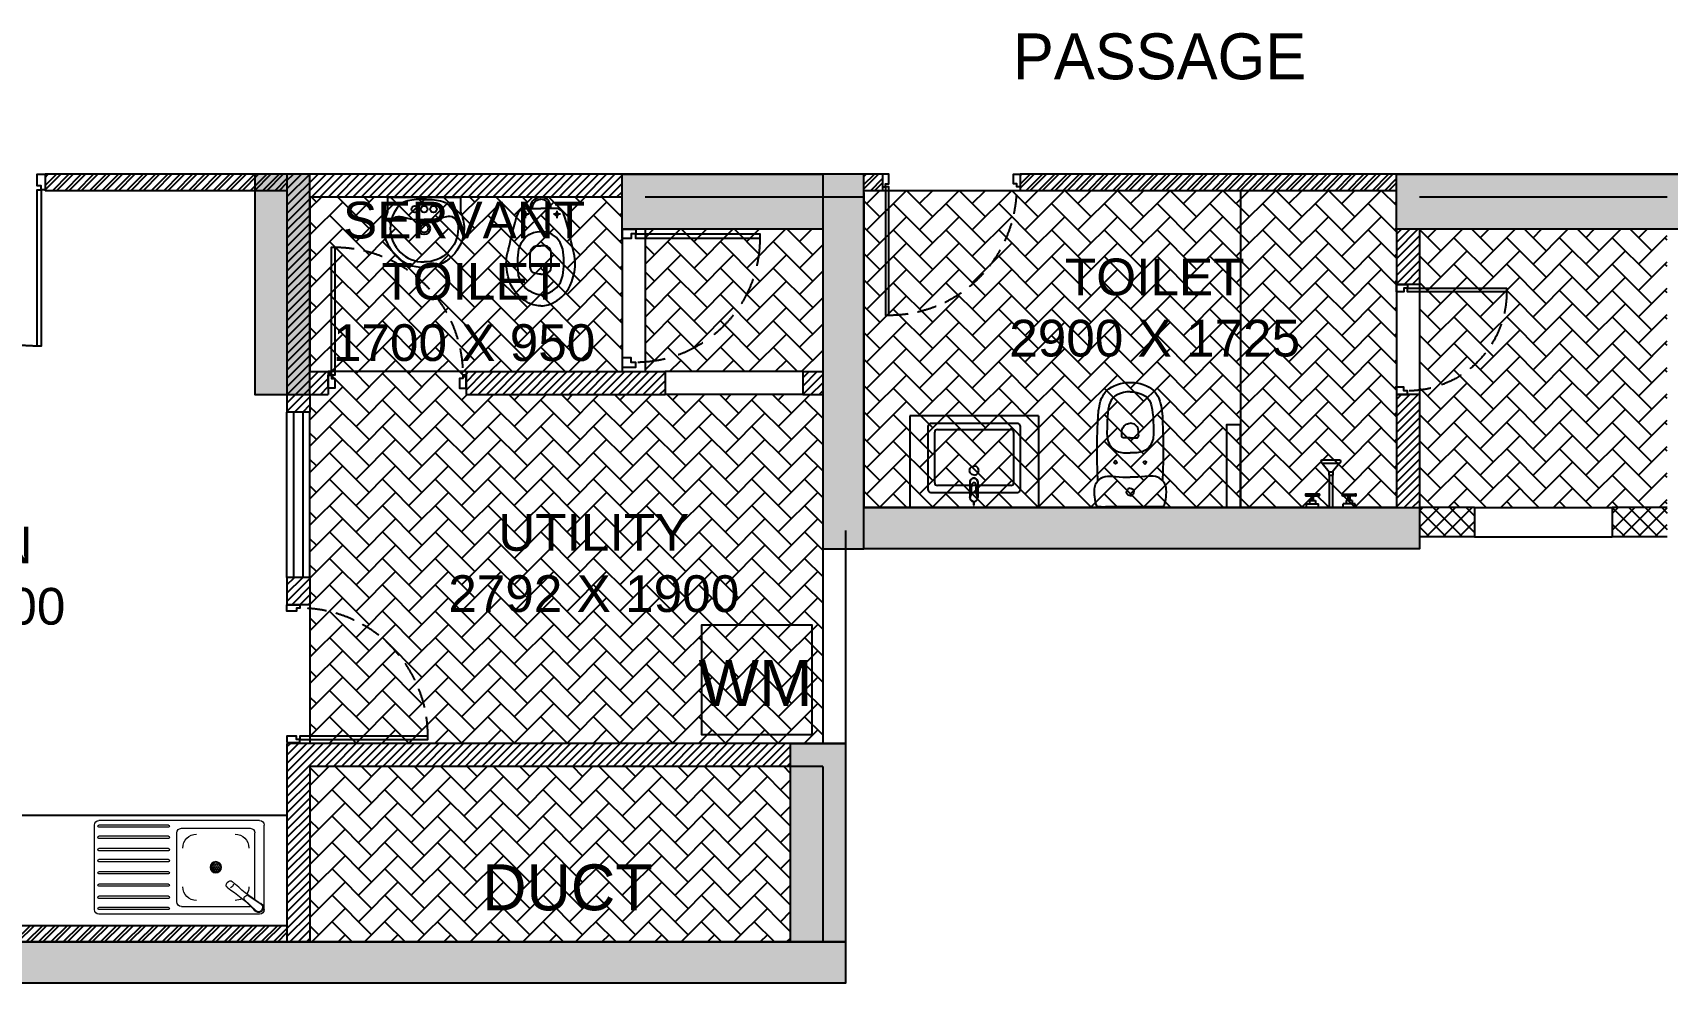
# Model space of a CAD drawing. Header units: millimetres. Extents: x 9732424 to 9753484, y 4290578 to 4302818.
# Drawn here: x 9736977 to 9745879, y 4290578 to 4295753 of the extents above; entities that cross this region are included whole.
import ezdxf

# ---------------------------------------------------------------- set-up
doc = ezdxf.new("R2010")
doc.units = ezdxf.units.MM
doc.header["$LTSCALE"] = 300
doc.linetypes.add('DASHED', pattern=[0.75, 0.5, -0.25])
for name, color, linetype in [('3', 3, 'Continuous'), ('A-COLUMN', 2, 'Continuous'), ('A-COLUMN HATCH', 8, 'Continuous'), ('A-COLUMN-HATCH', 8, 'Continuous'), ('A-DOOR', 1, 'Continuous'), ('A-FURNITURE', 5, 'Continuous'), ('A-LINE-MEDIUM', 1, 'Continuous'), ('A-SANITARY', 1, 'Continuous'), ('A-SUNK 250', 8, 'Continuous'), ('A-TEXT', 3, 'Continuous'), ('A-WALL', 3, 'Continuous'), ('A-WALL-HATCH-125MM', 8, 'Continuous'), ('A-WALL-HATCH-160MM', 5, 'Continuous'), ('A-WALL-HATCH-90MM', 8, 'Continuous'), ('A-WALL-PARAPET', 1, 'Continuous'), ('A-WINDOW', 5, 'Continuous'), ('COL', 2, 'Continuous'), ('sanitary', 143, 'Continuous')]:
    doc.layers.add(name, color=color, linetype=linetype)
doc.layers.add('FUR', color=8, linetype='Continuous', lineweight=5)
doc.styles.add('ARIAL', font='arial.ttf')
doc.styles.add('MK', font='')
doc.styles.get("Standard").update_dxf_attribs({"font": 'arial.ttf'})
doc.styles.get('MK').set_extended_font_data('Futura Lt BT')
pattern_1 = [(45, (-81208.41, -54990.05), (1e-14, 143.6840979), [304.8, -101.6]), (135, (-81136.57, -54918.21), (1e-14, 143.6840979), [304.8, -101.6])]

# ---------------------------------------------------------------- blocks, each defined once
blk = doc.blocks.new('DR-1067')
at = {"layer": 'A-DOOR'}
for points in [[(149116, -100321), (148124, -100321), (148124, -100346), (149116, -100346)], [(149216, -100296), (149116, -100296), (149116, -100321), (149141, -100321), (149141, -100346), (149216, -100346)], [(149216, -101363), (149116, -101363), (149116, -101338), (149141, -101338), (149141, -101313), (149216, -101313)]]:
    blk.add_lwpolyline(points, close=True, dxfattribs=at)
at = {"layer": 'A-DOOR', "color": 5, "linetype": 'DASHED'}
blk.add_arc((149116, -100346), 992, 180, 270, dxfattribs=at)
blk = doc.blocks.new('A$C72A2578B')
at = {"layer": 'A-DOOR'}
for points in [[(-25, 75), (-25, 750), (-50, 750), (-50, 75)], [(-750, 0), (-750, 75), (-725, 75), (-725, 50), (-700, 50), (-700, 0)], [(0, 0), (0, 75), (-25, 75), (-25, 50), (-50, 50), (-50, 0)]]:
    blk.add_lwpolyline(points, close=True, dxfattribs=at)
at = {"layer": 'A-DOOR', "color": 5, "linetype": 'DASHED'}
blk.add_arc((-50, 75), 675, 90, 180, dxfattribs=at)
blk = doc.blocks.new('mixerxxx')
at = {"layer": 'A-SANITARY', "color": 5, "ltscale": 0.5}
for p, q in [((-66.7, 0), (-133.3, 0)), ((-133.3, 0), (-133.3, -20.7)), ((-8.6, -177.1), (-8.6, 0)), ((-8.6, 0), (8.6, 0)), ((8.6, -177.1), (8.6, 0)), ((66.7, 0), (133.3, 0)), ((133.3, 0), (133.3, -20.7)), ((-133.7, -63.3), (-99.6, -63.3)), ((-99.6, -73.6), (-133.7, -73.6)), ((-133.3, -20.7), (-66.7, -20.7)), ((-116.4, -37.8), (-116.4, -20.7)), ((-116.4, -37.8), (-83.1, -37.8)), ((-104.8, -37.7), (-104.8, -63.3)), ((-99.6, -63.3), (-65.6, -63.3)), ((-99.6, -63.3), (-99.6, -73.6)), ((-65.6, -73.6), (-99.6, -73.6)), ((-94.8, -37.8), (-94.8, -63.3)), ((-83.1, -37.8), (-83.1, -20.7)), ((-83.1, -37.6), (-83.1, -37.8)), ((-66.7, 0), (-66.7, -20.7)), ((99.6, -63.3), (65.6, -63.3)), ((65.6, -73.6), (99.6, -73.6)), ((66.7, 0), (66.7, -20.7)), ((133.3, -20.7), (66.7, -20.7)), ((83.1, -37.8), (83.1, -20.7)), ((83.1, -37.6), (83.1, -37.8)), ((116.4, -37.8), (83.1, -37.8)), ((94.8, -37.8), (94.8, -63.3)), ((133.7, -63.3), (99.6, -63.3)), ((99.6, -63.3), (99.6, -73.6)), ((99.6, -73.6), (133.7, -73.6)), ((104.8, -37.7), (104.8, -63.3)), ((116.4, -37.8), (116.4, -20.7)), ((-10.4, -177.1), (10.4, -177.1)), ((-10.4, -194.4), (-10.4, -177.1)), ((10.4, -194.4), (10.4, -177.1)), ((-51.8, -254.9), (-51.8, -246.2)), ((-47.5, -241.9), (-8.6, -194.4)), ((-47.5, -241.9), (47.5, -241.9)), ((-47.5, -259.2), (47.5, -259.2)), ((-10.4, -194.4), (10.4, -194.4)), ((47.5, -241.9), (8.6, -194.4)), ((51.8, -254.9), (51.8, -246.2))]:
    blk.add_line(p, q, dxfattribs=at)
for centre in [(-133.7, -68.4), (-65.6, -68.4), (65.6, -68.4), (133.7, -68.4)]:
    blk.add_circle(centre, 5.13, dxfattribs=at)
for centre, major_axis, start_param, end_param in [((-47.5, -246.2), (3.05, -3.05), 2.356194, 3.926991), ((-47.5, -254.9), (-3.05, -3.05), 5.497787, 7.068583), ((47.5, -246.2), (-3.05, -3.05), 2.356194, 3.926991), ((47.5, -254.9), (3.05, -3.05), -0.785398, 0.785398)]:
    blk.add_ellipse(centre, major_axis=major_axis, ratio=1, start_param=start_param, end_param=end_param, dxfattribs=at)
blk = doc.blocks.new('VN 1')
at = {"layer": 'A-SANITARY', "color": 5, "ltscale": 0.2}
for p, q in [((37756, 6770.1), (37741, 6764)), ((37772.4, 6774.7), (37756, 6770.1)), ((37789.8, 6777.5), (37772.4, 6774.7)), ((37808.3, 6778.4), (37789.8, 6777.5)), ((37808.3, 6778.4), (37826.9, 6777.5)), ((37826.9, 6777.5), (37844.3, 6774.7)), ((37844.3, 6774.7), (37860.7, 6770.1)), ((37860.7, 6770.1), (37875.7, 6764)), ((37688.8, 6681.7), (37686.3, 6664.5)), ((37694.2, 6707.2), (37688.8, 6681.7)), ((37698.2, 6720.8), (37694.2, 6707.2)), ((37704.5, 6733.5), (37698.2, 6720.8)), ((37714.5, 6746.2), (37704.5, 6733.5)), ((37725.3, 6755.3), (37714.5, 6746.2)), ((37741, 6764), (37725.3, 6755.3)), ((37875.7, 6764), (37891.4, 6755.3)), ((37891.4, 6755.3), (37902.2, 6746.2)), ((37902.2, 6746.2), (37912.2, 6733.5)), ((37912.2, 6733.5), (37918.4, 6720.8)), ((37918.4, 6720.8), (37922.5, 6707.2)), ((37922.5, 6707.2), (37927.9, 6681.7)), ((37927.9, 6681.7), (37930.4, 6664.5)), ((37683.2, 6619.6), (37682, 6586.9)), ((37684.3, 6643), (37683.2, 6619.6)), ((37686.3, 6664.5), (37684.3, 6643)), ((37767.8, 6582), (37771.3, 6587.9)), ((37771.3, 6587.9), (37775.2, 6592.8)), ((37775.2, 6592.8), (37780.5, 6597.7)), ((37780.5, 6597.7), (37785.9, 6601.4)), ((37785.9, 6601.4), (37793.1, 6604.7)), ((37793.1, 6604.7), (37799.5, 6606.5)), ((37799.5, 6606.5), (37808.3, 6607.4)), ((37817.2, 6606.5), (37808.3, 6607.4)), ((37823.5, 6604.7), (37817.2, 6606.5)), ((37830.8, 6601.4), (37823.5, 6604.7)), ((37836.2, 6597.7), (37830.8, 6601.4)), ((37841.5, 6592.8), (37836.2, 6597.7)), ((37845.4, 6587.9), (37841.5, 6592.8)), ((37848.8, 6582), (37845.4, 6587.9)), ((37930.4, 6664.5), (37932.4, 6643)), ((37932.4, 6643), (37933.5, 6619.6)), ((37933.5, 6619.6), (37934.7, 6586.9)), ((37682, 6586.9), (37681, 6551.5)), ((37681, 6551.5), (37684.1, 6522.1)), ((37684.1, 6522.1), (37688.4, 6508.3)), ((37688.4, 6508.3), (37694, 6495.6)), ((37762.3, 6537.7), (37762.8, 6552.1)), ((37762.7, 6534.5), (37762.3, 6537.7)), ((37764.7, 6530.9), (37762.7, 6534.5)), ((37762.8, 6552.1), (37763.4, 6564.5)), ((37763.4, 6564.5), (37764.9, 6574.3)), ((37768, 6528.4), (37764.7, 6530.9)), ((37764.9, 6574.3), (37767.8, 6582)), ((37772.3, 6527.4), (37768, 6528.4)), ((37808.3, 6527.4), (37772.3, 6527.4)), ((37808.3, 6527.4), (37844.3, 6527.4)), ((37844.3, 6527.4), (37848.7, 6528.4)), ((37848.7, 6528.4), (37851.9, 6530.9)), ((37851.7, 6574.3), (37848.8, 6582)), ((37853.3, 6564.5), (37851.7, 6574.3)), ((37851.9, 6530.9), (37853.9, 6534.5)), ((37853.8, 6552.1), (37853.3, 6564.5)), ((37854.3, 6537.7), (37853.8, 6552.1)), ((37853.9, 6534.5), (37854.3, 6537.7)), ((37928.3, 6508.3), (37922.7, 6495.6)), ((37932.5, 6522.1), (37928.3, 6508.3)), ((37935.6, 6551.5), (37932.5, 6522.1)), ((37934.7, 6586.9), (37935.6, 6551.5)), ((37694, 6495.6), (37700.3, 6484.9)), ((37700.3, 6484.9), (37707.6, 6475.8)), ((37707.6, 6475.8), (37715.4, 6468.1)), ((37715.4, 6468.1), (37725, 6460.8)), ((37725, 6460.8), (37736, 6454.6)), ((37736, 6454.6), (37744.7, 6451.2)), ((37744.7, 6451.2), (37753.5, 6449.3)), ((37753.5, 6449.3), (37771.9, 6447.1)), ((37771.9, 6447.1), (37790.2, 6445.9)), ((37790.2, 6445.9), (37808.3, 6445.5)), ((37826.5, 6445.9), (37808.3, 6445.5)), ((37844.8, 6447.1), (37826.5, 6445.9)), ((37863.2, 6449.3), (37844.8, 6447.1)), ((37872, 6451.2), (37863.2, 6449.3)), ((37880.7, 6454.6), (37872, 6451.2)), ((37891.7, 6460.8), (37880.7, 6454.6)), ((37901.3, 6468.1), (37891.7, 6460.8)), ((37909.1, 6475.8), (37901.3, 6468.1)), ((37916.3, 6484.9), (37909.1, 6475.8)), ((37922.7, 6495.6), (37916.3, 6484.9)), ((37721, 6395.9), (37720.8, 6394.4)), ((37721, 6392.8), (37720.8, 6394.4)), ((37721.3, 6397), (37721, 6395.9)), ((37721.3, 6391.8), (37721, 6392.8)), ((37721.9, 6398.2), (37721.3, 6397)), ((37721.9, 6390.6), (37721.3, 6391.8)), ((37722.6, 6399.2), (37721.9, 6398.2)), ((37722.6, 6389.5), (37721.9, 6390.6)), ((37723.5, 6400.1), (37722.6, 6399.2)), ((37723.5, 6388.7), (37722.6, 6389.5)), ((37724.7, 6400.9), (37723.5, 6400.1)), ((37724.7, 6387.8), (37723.5, 6388.7)), ((37726.5, 6401.6), (37724.7, 6400.9)), ((37726.5, 6387.1), (37724.7, 6387.8)), ((37728.3, 6401.9), (37726.5, 6401.6)), ((37728.3, 6386.9), (37726.5, 6387.1)), ((37729.5, 6401.8), (37728.3, 6401.9)), ((37729.5, 6387), (37728.3, 6386.9)), ((37731, 6401.4), (37729.5, 6401.8)), ((37731, 6387.4), (37729.5, 6387)), ((37732.7, 6400.5), (37731, 6401.4)), ((37732.7, 6388.3), (37731, 6387.4)), ((37734.1, 6399.1), (37732.7, 6400.5)), ((37734.1, 6389.6), (37732.7, 6388.3)), ((37734.9, 6398), (37734.1, 6399.1)), ((37734.9, 6390.8), (37734.1, 6389.6)), ((37735.6, 6396.3), (37734.9, 6398)), ((37735.6, 6392.4), (37734.9, 6390.8)), ((37735.8, 6394.4), (37735.6, 6396.3)), ((37735.8, 6394.4), (37735.6, 6392.4)), ((37880.8, 6394.4), (37881.1, 6396.3)), ((37880.8, 6394.4), (37881.1, 6392.4)), ((37881.1, 6396.3), (37881.8, 6398)), ((37881.1, 6392.4), (37881.8, 6390.8)), ((37881.8, 6398), (37882.5, 6399.1)), ((37881.8, 6390.8), (37882.5, 6389.6)), ((37882.5, 6399.1), (37883.9, 6400.5)), ((37882.5, 6389.6), (37883.9, 6388.3)), ((37883.9, 6400.5), (37885.7, 6401.4)), ((37883.9, 6388.3), (37885.7, 6387.4)), ((37885.7, 6401.4), (37887.1, 6401.8)), ((37885.7, 6387.4), (37887.1, 6387)), ((37887.1, 6401.8), (37888.4, 6401.9)), ((37887.1, 6387), (37888.4, 6386.9)), ((37888.4, 6401.9), (37890.2, 6401.6)), ((37888.4, 6386.9), (37890.2, 6387.1)), ((37890.2, 6401.6), (37892, 6400.9)), ((37890.2, 6387.1), (37892, 6387.8)), ((37892, 6400.9), (37893.2, 6400.1)), ((37892, 6387.8), (37893.2, 6388.7)), ((37893.2, 6400.1), (37894.1, 6399.2)), ((37893.2, 6388.7), (37894.1, 6389.5)), ((37894.1, 6399.2), (37894.8, 6398.2)), ((37894.1, 6389.5), (37894.8, 6390.6)), ((37894.8, 6398.2), (37895.4, 6397)), ((37894.8, 6390.6), (37895.4, 6391.8)), ((37895.4, 6397), (37895.7, 6395.9)), ((37895.4, 6391.8), (37895.7, 6392.8)), ((37895.7, 6395.9), (37895.8, 6394.4)), ((37895.7, 6392.8), (37895.8, 6394.4)), ((37632.2, 6293.7), (37640.6, 6301.9)), ((37640.6, 6301.9), (37651.3, 6309.4)), ((37651.3, 6309.4), (37659.1, 6313.3)), ((37659.1, 6313.3), (37670.8, 6317.2)), ((37670.8, 6317.2), (37684.2, 6319.2)), ((37684.2, 6319.2), (37694.9, 6319.3)), ((37694.9, 6319.3), (37711.4, 6318.7)), ((37711.4, 6318.7), (37728.4, 6317.4)), ((37728.4, 6317.4), (37747.8, 6315.7)), ((37747.8, 6315.7), (37767.1, 6314.4)), ((37767.1, 6314.4), (37783.8, 6313.8)), ((37783.8, 6313.8), (37797.4, 6313.5)), ((37788.7, 6237.1), (37788.3, 6233.4)), ((37788.7, 6229.6), (37788.3, 6233.4)), ((37789.5, 6240), (37788.7, 6237.1)), ((37790.8, 6243), (37789.5, 6240)), ((37792.6, 6245.7), (37790.8, 6243)), ((37795, 6248.2), (37792.6, 6245.7)), ((37797.6, 6250.3), (37795, 6248.2)), ((37797.4, 6313.5), (37808.3, 6313.4)), ((37802, 6252.3), (37797.6, 6250.3)), ((37808.3, 6253.4), (37802, 6252.3)), ((37819.3, 6313.5), (37808.3, 6313.4)), ((37808.3, 6253.4), (37814.7, 6252.3)), ((37814.7, 6252.3), (37819.1, 6250.3)), ((37819.1, 6250.3), (37821.7, 6248.2)), ((37832.8, 6313.8), (37819.3, 6313.5)), ((37821.7, 6248.2), (37824.1, 6245.7)), ((37824.1, 6245.7), (37825.9, 6243)), ((37825.9, 6243), (37827.2, 6240)), ((37827.2, 6240), (37828, 6237.1)), ((37828, 6237.1), (37828.3, 6233.4)), ((37828, 6229.6), (37828.3, 6233.4)), ((37849.5, 6314.4), (37832.8, 6313.8)), ((37868.9, 6315.7), (37849.5, 6314.4)), ((37888.2, 6317.4), (37868.9, 6315.7)), ((37905.3, 6318.7), (37888.2, 6317.4)), ((37921.7, 6319.3), (37905.3, 6318.7)), ((37932.5, 6319.2), (37921.7, 6319.3)), ((37945.8, 6317.2), (37932.5, 6319.2)), ((37957.6, 6313.3), (37945.8, 6317.2)), ((37965.3, 6309.4), (37957.6, 6313.3)), ((37976.1, 6301.9), (37965.3, 6309.4)), ((37984.5, 6293.7), (37976.1, 6301.9)), ((37650.3, 6151.4, 0), (37673.3, 6151.4, 0)), ((37789.5, 6226.7), (37788.7, 6229.6)), ((37790.8, 6223.7), (37789.5, 6226.7)), ((37792.6, 6221.1), (37790.8, 6223.7)), ((37795, 6218.5), (37792.6, 6221.1)), ((37797.6, 6216.5), (37795, 6218.5)), ((37802, 6214.4), (37797.6, 6216.5)), ((37808.3, 6213.4), (37802, 6214.4)), ((37808.3, 6213.4), (37814.7, 6214.4)), ((37814.7, 6214.4), (37819.1, 6216.5)), ((37819.1, 6216.5), (37821.7, 6218.5)), ((37821.7, 6218.5), (37824.1, 6221.1)), ((37824.1, 6221.1), (37825.9, 6223.7)), ((37825.9, 6223.7), (37827.2, 6226.7)), ((37827.2, 6226.7), (37828, 6229.6)), ((37966.3, 6151.4, 0), (37943.3, 6151.4, 0))]:
    blk.add_line(p, q, dxfattribs=at)
blk.add_lwpolyline([(37808.3, 6829.4), (37798.7, 6829.2), (37784.8, 6828.2), (37774.3, 6826.9), (37755.2, 6823), (37738.4, 6818), (37720.7, 6810.8), (37705.5, 6803), (37692.6, 6794.6), (37682.8, 6786.5), (37672.3, 6775.6), (37664.8, 6765.9), (37658.1, 6755.2), (37652.2, 6743), (37646.7, 6727.2), (37643.2, 6713.4), (37640.4, 6700.2), (37636.3, 6675.6), (37633.2, 6643.2), (37631.8, 6613.1), (37630.4, 6577.5), (37628.7, 6510.9), (37628.3, 6466.9), (37628.7, 6408), (37630.1, 6347.2), (37632.2, 6293.7), (37626.1, 6285.8), (37622.9, 6280.5), (37619.4, 6273.2), (37616.9, 6266.2), (37615.1, 6258.6), (37613.8, 6249.1), (37613.3, 6234.1), (37614, 6215.3), (37614.8, 6206), (37616.7, 6192.6), (37619.2, 6179.5), (37621.5, 6170.1), (37623.7, 6162.1), (37624.1, 6161), (37625.1, 6158.8), (37626.9, 6156.4), (37629.6, 6154), (37633, 6152.3), (37638.1, 6151.4), (37650.3, 6151.4), (37651.2, 6151.1), (37651.6, 6150.6), (37651.8, 6149.9), (37652.1, 6149.1), (37652.6, 6148.6), (37653.3, 6148.4), (37670.3, 6148.4), (37671.1, 6148.6), (37671.7, 6149.2), (37671.8, 6149.9), (37672, 6150.5), (37672.4, 6151.1), (37673.3, 6151.4), (37808.3, 6151.4), (37943.3, 6151.4), (37944.3, 6151.1), (37944.7, 6150.5), (37944.8, 6149.9), (37945, 6149.2), (37945.6, 6148.6), (37946.3, 6148.4), (37963.3, 6148.4), (37964.1, 6148.6), (37964.6, 6149.1), (37964.8, 6149.9), (37965, 6150.6), (37965.5, 6151.1), (37966.3, 6151.4), (37978.6, 6151.4), (37983.7, 6152.3), (37987, 6154), (37989.8, 6156.4), (37991.5, 6158.8), (37992.6, 6161), (37993, 6162.1), (37995.2, 6170.1), (37997.5, 6179.5), (38000, 6192.6), (38001.8, 6206), (38002.7, 6215.3), (38003.3, 6234.1), (38002.8, 6249.1), (38001.6, 6258.6), (37999.7, 6266.2), (37997.2, 6273.2), (37993.7, 6280.5), (37990.5, 6285.8), (37984.5, 6293.7), (37986.6, 6347.2), (37988, 6408), (37988.3, 6466.9), (37987.9, 6510.9), (37986.3, 6577.5), (37984.9, 6613.1), (37983.5, 6643.2), (37980.4, 6675.6), (37976.3, 6700.2), (37973.5, 6713.4), (37969.9, 6727.2), (37964.5, 6743), (37958.5, 6755.2), (37951.8, 6765.9), (37944.3, 6775.6), (37933.8, 6786.5), (37924.1, 6794.6), (37911.1, 6803), (37896, 6810.8), (37878.3, 6818), (37861.5, 6823), (37842.3, 6826.9), (37831.9, 6828.2), (37818, 6829.2)], close=True, dxfattribs=at)
blk = doc.blocks.new('cfgbv')
at = {"layer": 'A-SANITARY', "color": 5, "ltscale": 100}
blk.add_line((9558040.5, 4298810.6), (9558740.5, 4298810.6), dxfattribs=at)
at = {"layer": 'A-SANITARY', "color": 5}
for p, q in [((9558040.5, 4298310.6, 0), (9558040.5, 4298810.6)), ((9558371.2, 4298756.2), (9558371.2, 4298755.2)), ((9558371.2, 4298756.2), (9558371.3, 4298754.3)), ((9558371.2, 4298671.4), (9558371.2, 4298755.2)), ((9558394.2, 4298798.3), (9558390.2, 4298798.3)), ((9558390.2, 4298798.3), (9558390.2, 4298784.9)), ((9558390.2, 4298784.9), (9558390.2, 4298782)), ((9558390.2, 4298782), (9558390.2, 4298777.5)), ((9558394.2, 4298784.9), (9558394.2, 4298798.3)), ((9558394.2, 4298782), (9558394.2, 4298784.9)), ((9558394.2, 4298777.5), (9558394.2, 4298782)), ((9558413.1, 4298754.3), (9558413.2, 4298756.2)), ((9558413.2, 4298755.2), (9558413.2, 4298756.2)), ((9558413.2, 4298671.4), (9558413.2, 4298755.2)), ((9558740.5, 4298310.6, 0), (9558740.5, 4298810.6)), ((9558175.5, 4298400.6), (9558175.5, 4298675.6)), ((9558190.5, 4298690.6), (9558390.5, 4298690.6)), ((9558378.7, 4298732.2), (9558378.7, 4298734)), ((9558378.7, 4298732.2), (9558378.7, 4298697.2)), ((9558378.7, 4298732.2), (9558378.7, 4298732.2)), ((9558378.7, 4298689.7), (9558378.7, 4298697.2)), ((9558378.7, 4298697.2), (9558378.7, 4298697.2)), ((9558390.5, 4298690.6), (9558590.5, 4298690.6)), ((9558405.7, 4298732.2), (9558405.7, 4298734)), ((9558405.7, 4298732.2), (9558405.7, 4298697.2)), ((9558405.7, 4298732.2), (9558405.7, 4298732.2)), ((9558405.7, 4298689.7), (9558405.7, 4298697.2)), ((9558405.7, 4298697.2), (9558405.7, 4298697.2)), ((9558605.5, 4298675.6), (9558605.5, 4298400.6)), ((9558368.9, 4298622), (9558365.5, 4298609.5)), ((9558365.5, 4298609.5), (9558368.9, 4298597)), ((9558378, 4298631.2), (9558368.9, 4298622)), ((9558368.9, 4298597), (9558378, 4298587.9)), ((9558390.5, 4298634.5), (9558378, 4298631.2)), ((9558378, 4298587.9), (9558390.5, 4298584.5)), ((9558390.5, 4298634.5), (9558403, 4298631.2)), ((9558403, 4298587.9), (9558390.5, 4298584.5)), ((9558403, 4298631.2), (9558412.2, 4298622)), ((9558412.2, 4298597), (9558403, 4298587.9)), ((9558412.2, 4298622), (9558415.5, 4298609.5)), ((9558415.5, 4298609.5), (9558412.2, 4298597)), ((9558040.5, 4298310.6), (9558740.5, 4298310.6, 0)), ((9558390.5, 4298385.6), (9558190.5, 4298385.6)), ((9558590.5, 4298385.6), (9558390.5, 4298385.6))]:
    blk.add_line(p, q, dxfattribs=at)
blk.add_lwpolyline([(9558390.5, 4298350.6), (9558167.5, 4298350.6), (9558163, 4298350.6), (9558158.3, 4298350.6), (9558153.7, 4298351.3), (9558152.2, 4298351.8), (9558149.5, 4298353.1), (9558145.8, 4298355.9), (9558143, 4298359.5), (9558141.7, 4298362.3), (9558141.2, 4298363.8), (9558140.5, 4298369.9), (9558140.5, 4298373.1), (9558140.5, 4298377.6), (9558140.5, 4298703.6), (9558140.5, 4298708.2), (9558140.5, 4298712.9), (9558141.2, 4298717.4), (9558143, 4298721.7), (9558145.8, 4298725.3), (9558149.5, 4298728.2), (9558153.7, 4298730), (9558158.3, 4298730.6), (9558162.9, 4298730.6), (9558167.5, 4298730.6), (9558390.5, 4298730.6), (9558613.5, 4298730.6), (9558618.2, 4298730.6), (9558622.8, 4298730.6), (9558627.4, 4298730), (9558631.6, 4298728.2), (9558635.3, 4298725.3), (9558638.1, 4298721.7), (9558639.9, 4298717.4), (9558640.5, 4298712.9), (9558640.5, 4298708.2), (9558640.5, 4298703.6), (9558640.5, 4298377.6), (9558640.5, 4298373.1), (9558640.5, 4298369.9), (9558639.9, 4298363.8), (9558639.4, 4298362.3), (9558638.1, 4298359.5), (9558635.3, 4298355.9), (9558631.6, 4298353.1), (9558628.8, 4298351.8), (9558627.4, 4298351.3), (9558622.8, 4298350.6), (9558618, 4298350.6), (9558613.5, 4298350.6)], close=True, dxfattribs=at)
for centre, radius, start, end in [((9558392.2, 4298756.2), 21, 0.15046, 179.82121), ((9558391.3, 4298756.1), 20.1, 185.07369, 187.94852), ((9558392.2, 4298756.2), 20.9, 180.01902, 215.68185), ((9558392.2, 4298756.2), 21, 187.94752, 222.35612), ((9558392.2, 4298760.4), 17.2, 81.14628, 98.82562), ((9558392.2, 4298756.2), 21, 317.60151, 352.02415), ((9558392.2, 4298756.2), 20.9, 324.29023, 359.95209), ((9558393.1, 4298756.1), 20.1, 352.02318, 354.89769), ((9558190.5, 4298675.6), 15, 90, 180), ((9558392.2, 4298671.4), 21, 179.99699, 236.62217), ((9558366.3, 4298735.3), 12.5, 353.94374, 43.905), ((9558392.1, 4298689.8), 13.4, 180.0817, 241.85113), ((9558392.1, 4298689.7), 13.4, 180.05931, 241.87487), ((9558392.2, 4298689.9), 13.6, 241.78783, 269.97485), ((9558392.2, 4298689.9), 13.6, 270.00217, 298.17241), ((9558392.3, 4298689.8), 13.4, 298.10947, 359.89644), ((9558392.3, 4298689.8), 13.4, 298.11479, 359.88977), ((9558392.2, 4298671.4), 21, 297.13381, 359.97377), ((9558418.2, 4298735.3), 12.5, 136.05195, 186.0428), ((9558590.5, 4298675.6), 15, 0, 90), ((9558392.2, 4298671.4), 21, 236.61722, 267.23941), ((9558392.2, 4298671.4), 21, 269.9992, 283.47852), ((9558190.5, 4298400.6), 15, 180, 270), ((9558590.5, 4298400.6), 15, 270, 0)]:
    blk.add_arc(centre, radius, start, end, dxfattribs=at)
for points in [[(9558390.2, 4298777.6), (9558385.1, 4298777.2), (9558380.1, 4298775.2), (9558375.8, 4298771.8), (9558372.5, 4298767.2), (9558370.7, 4298761.9), (9558370.7, 4298756.2)], [(9558413.7, 4298756.2), (9558413.7, 4298761.8), (9558412, 4298767.2), (9558408.7, 4298771.8), (9558404.3, 4298775.2), (9558399.4, 4298777.2), (9558394.2, 4298777.6)], [(9558379.7, 4298654.5), (9558377.2, 4298656.4), (9558374.9, 4298658.8), (9558373.1, 4298661.5), (9558371.9, 4298664.7), (9558371.2, 4298668), (9558371.2, 4298671.4)], [(9558413.2, 4298671.4), (9558413.2, 4298667.9), (9558412.5, 4298664.5), (9558411.2, 4298661.4), (9558409.3, 4298658.6), (9558407, 4298656.2), (9558404.4, 4298654.3)], [(9558380.1, 4298654.2), (9558380.1, 4298654.2), (9558380.1, 4298654.3), (9558380, 4298654.3), (9558380, 4298654.3), (9558379.9, 4298654.4), (9558379.9, 4298654.4)], [(9558392.2, 4298650.4), (9558390.5, 4298650.4), (9558388.8, 4298650.6), (9558387.2, 4298650.9), (9558385.5, 4298651.4), (9558384, 4298652), (9558382.5, 4298652.8)], [(9558402, 4298652.8), (9558401.2, 4298652.4), (9558400.3, 4298652), (9558399.4, 4298651.6), (9558398.5, 4298651.3), (9558397.6, 4298651.1), (9558396.7, 4298650.9)]]:
    blk.add_open_spline(points, degree=6, dxfattribs=at)
for points, knots in [([(9558371.2, 4298751.7), (9558371.2, 4298751.8), (9558371.2, 4298751.8), (9558370.7, 4298754), (9558370.7, 4298756.2)], [0.93493621, 0.93493621, 0.93493621, 0.9375, 0.9375, 1, 1, 1]), ([(9558413.7, 4298756.2), (9558413.7, 4298754), (9558413.3, 4298751.8), (9558413.3, 4298751.7), (9558413.2, 4298751.7)], [0, 0, 0, 0.0625, 0.0625, 0.06506523, 0.06506523, 0.06506523])]:
    blk.add_open_spline(points, degree=2, knots=knots, dxfattribs=at)
blk = doc.blocks.new('A$C11E541EBB')
at = {"layer": 'A-SANITARY', "color": 5}
for p, q in [((214.5, 312.4, 0), (259.1, 312.4, 0)), ((214.5, 62.6, 0), (265, 62.6, 0))]:
    blk.add_line(p, q, dxfattribs=at)
for points in [[(1.3, 208.9, 0), (9.9, 254.3, 0), (47.6, 357.8, 0), (213.4, 374.8, 0)], [(213.4, 374.8, 0), (213.4, 374.8, 0), (261.7, 377.6, 0), (303.5, 363.7, 0)], [(303.5, 363.7, 0), (303.5, 363.7, 0), (461.9, 330.9, 0), (502.7, 311.1, 0)], [(59.1, 187.5, 0), (59.1, 187.5, 0), (65.9, 315.5, 0), (214.5, 312.4, 0)], [(259.1, 312.4, 0), (409.1, 312.9, 0), (405.5, 187.5, 0), (405.5, 187.5, 0)], [(516.6, 272, 0), (516.6, 272, 0), (477.6, 272, 0), (477.6, 272, 0)], [(498.1, 251.5, 0), (498.1, 251.5, 0), (498.1, 290.6, 0), (498.1, 290.6, 0)], [(502.7, 311.1, 0), (537, 294.4, 0), (530, 263.8, 0), (530, 263.8, 0)], [(0.6, 187.5, 0), (0.6, 187.5, 0), (-1.2, 195.8, 0), (1.3, 208.9, 0)], [(0.6, 187.5, 0), (0.6, 187.5, 0), (-1.2, 179.2, 0), (1.3, 166.1, 0)], [(59.1, 187.5, 0), (59.1, 187.5, 0), (65.9, 59.5, 0), (214.5, 62.6, 0)], [(172, 187.5, 0), (172, 187.5, 0), (169.5, 243.5, 0), (210.8, 244.7, 0)], [(172, 187.5, 0), (172, 187.5, 0), (169.5, 131.6, 0), (210.8, 130.3, 0)], [(210.8, 244.7, 0), (210.8, 244.7, 0), (275.6, 244.7, 0), (275.6, 244.7, 0)], [(259.1, 62.6, 0), (409.1, 62.1, 0), (405.5, 187.5, 0), (405.5, 187.5, 0)], [(275.6, 244.7, 0), (275.6, 244.7, 0), (320.9, 247.3, 0), (326, 213.7, 0)], [(326, 213.7, 0), (326, 213.7, 0), (326, 187.5, 0), (326, 187.5, 0)], [(326, 161.3, 0), (326, 161.3, 0), (326, 187.5, 0), (326, 187.5, 0)], [(529.5, 232.2, 0), (529.5, 232.2, 0), (576.4, 237.5, 0), (580.2, 187.5, 0)], [(529.5, 142.9, 0), (529.5, 142.9, 0), (576.4, 137.6, 0), (580.2, 187.5, 0)], [(529.6, 242.3, 0), (529.6, 242.3, 0), (587.2, 248.8, 0), (591.9, 187.5, 0)], [(529.6, 132.7, 0), (529.6, 132.7, 0), (587.2, 126.2, 0), (591.9, 187.5, 0)], [(530, 263.8, 0), (530, 263.8, 0), (530, 187.5, 0), (530, 187.5, 0)], [(530, 111.3, 0), (530, 111.3, 0), (530, 187.5, 0), (530, 187.5, 0)], [(1.3, 166.1, 0), (9.9, 120.7, 0), (47.6, 17.2, 0), (213.4, 0.2, 0)], [(210.8, 130.3, 0), (210.8, 130.3, 0), (275.6, 130.3, 0), (275.6, 130.3, 0)], [(275.6, 130.3, 0), (275.6, 130.3, 0), (320.9, 127.7, 0), (326, 161.3, 0)], [(516.6, 100.2, 0), (516.6, 100.2, 0), (477.6, 100.3, 0), (477.6, 100.3, 0)], [(498.1, 79.8, 0), (498.1, 79.8, 0), (498.1, 118.9, 0), (498.1, 118.9, 0)], [(502.7, 63.9, 0), (537, 80.7, 0), (530, 111.3, 0), (530, 111.3, 0)], [(213.4, 0.2, 0), (213.4, 0.2, 0), (261.7, -2.6, 0), (303.5, 11.4, 0)], [(303.5, 11.4, 0), (303.5, 11.4, 0), (461.9, 44.1, 0), (502.7, 63.9, 0)]]:
    blk.add_open_spline(points, degree=3, dxfattribs=at)
for points in [[(489.7, 272, 0), (489.7, 267.3, 0), (493.4, 263.6, 0), (498.1, 263.6, 0), (498.1, 263.6, 0), (502.7, 263.6, 0), (506.4, 267.3, 0), (506.4, 272, 0), (506.4, 272, 0), (506.4, 276.6, 0), (502.7, 280.3, 0), (498.1, 280.3, 0), (498.1, 280.3, 0), (493.4, 280.3, 0), (489.7, 276.6, 0), (489.7, 272, 0)], [(489.7, 100.3, 0), (489.7, 95.7, 0), (493.4, 91.9, 0), (498.1, 91.9, 0), (498.1, 91.9, 0), (502.7, 91.9, 0), (506.4, 95.7, 0), (506.4, 100.3, 0), (506.4, 100.3, 0), (506.4, 104.9, 0), (502.7, 108.6, 0), (498.1, 108.6, 0), (498.1, 108.6, 0), (493.4, 108.6, 0), (489.7, 104.9, 0), (489.7, 100.3, 0)]]:
    blk.add_open_spline(points, degree=3, knots=[0, 0, 0, 0, 0.25, 0.25, 0.25, 0.25, 0.5, 0.5, 0.5, 0.5, 0.75, 0.75, 0.75, 0.75, 1, 1, 1, 1], dxfattribs=at)
blk = doc.blocks.new('SERV-WB')
at = {"layer": 'A-SANITARY', "color": 5}
blk.add_lwpolyline([(94676.6, 112886.6), (94596.3, 112886.6, -0.110256), (94505, 112866.2, -0.405103), (94291.6, 113083.7, -0.405103), (94505, 113301.2, -0.110256), (94596.3, 113280.9), (94676.6, 113280.9)], format="xyb", close=True, dxfattribs=at)
for points in [[(94664.2, 113083.7, 0.056959), (94656.2, 113172, 0.140256), (94630.9, 113219.3, 0.197583), (94505, 113268.6, 0.414214), (94323.6, 113083.7)], [(94529.8, 113267.3, -0.478391), (94568.8, 113204.5, 0.085225), (94555.3, 113083.7)], [(94664.2, 113083.7, -0.056959), (94656.2, 112995.5, -0.140256), (94630.9, 112948.2, -0.197583), (94505, 112898.9, -0.414214), (94323.6, 113083.7)], [(94529.8, 112900.2, 0.478391), (94568.8, 112963, -0.085225), (94555.3, 113083.7)]]:
    blk.add_lwpolyline(points, format="xyb", dxfattribs=at)
for centre, radius in [((94611.1, 113135), 18.1), ((94505, 113083.7), 32.2), ((94505, 113083.7), 21.9), ((94611.1, 113083.7), 18.1), ((94611.1, 113032.5), 18.1)]:
    blk.add_circle(centre, radius, dxfattribs=at)
blk = doc.blocks.new('A$C294D67A1')
at = {"layer": 'FUR', "ltscale": 150}
h = blk.add_hatch(dxfattribs=at)
h.set_pattern_fill('HEX', color=5, scale=25, angle=90, style=0)
h.set_pattern_definition([(90, (648.5337, 254.631), (-5.41266, -3e-15), [3.125, -6.25]), (210, (648.5337, 254.631), (2.7063, -4.6875), [3.125, -6.25]), (150, (648.5337, 257.756), (-2.7063, -4.6875), [3.125, -6.25])])
edge = h.paths.add_edge_path()
edge.add_ellipse((661, 254.6), major_axis=(17.7, 17.7), ratio=1, start_angle=45, end_angle=225)
edge.add_ellipse((661, 254.6), major_axis=(-17.7, 17.7), ratio=1, start_angle=135, end_angle=315)
at = {"layer": 'FUR', "color": 5, "ltscale": 150}
for p, q in [((0, 485, 0), (0, 25, 0)), ((900, 510, 0), (25, 510, 0)), ((473.9, 467.5, 0), (848.9, 467.5, 0)), ((880.8, 491.4, 0), (816.5, 429.5, 0)), ((908.3, 457.2, 0), (834.8, 408.2, 0)), ((908.3, 457.2, 0), (910.7, 459.1, 0)), ((925, 485, 0), (925, 25, 0)), ((448.9, 442.5, 0), (448.9, 67.5, 0)), ((873.9, 431.6, 0), (873.9, 67.5, 0)), ((473.9, 42.5, 0), (848.9, 42.5, 0)), ((900, 0, 0), (25, 0, 0))]:
    blk.add_line(p, q, dxfattribs=at)
at = {"layer": 'FUR', "ltscale": 150}
for p, q in [((403, 485, 0), (25, 485, 0)), ((403, 473, 0), (25, 473, 0)), ((403, 424.3, 0), (25, 424.3, 0)), ((403, 412.3, 0), (25, 412.3, 0)), ((403, 357.7, 0), (25, 357.7, 0)), ((403, 345.7, 0), (25, 345.7, 0)), ((403, 291, 0), (25, 291, 0)), ((403, 279, 0), (25, 279, 0)), ((403, 224.3, 0), (25, 224.3, 0)), ((403, 212.3, 0), (25, 212.3, 0)), ((403, 164.3, 0), (25, 164.3, 0)), ((403, 152.3, 0), (25, 152.3, 0)), ((403, 97.7, 0), (25, 97.7, 0)), ((403, 85.7, 0), (25, 85.7, 0)), ((403, 37, 0), (25, 37, 0)), ((403, 25, 0), (25, 25, 0))]:
    blk.add_line(p, q, dxfattribs=at)
at = {"layer": 'FUR', "color": 5, "ltscale": 150}
for radius in [31, 25]:
    blk.add_circle((661, 254.6, 0), radius, dxfattribs=at)
for centre, radius, start, end in [((25, 485, 0), 25, 90, 180), ((473.9, 442.5, 0), 25, 90, 180), ((159.4, 1200.8, 0), 1008.8, 304.06247, 314.70811), ((1445.8, -399.5, 0), 1008.8, 122.87633, 133.52196), ((848.9, 442.5, 0), 25, 82.8931, 90), ((894.4, 474.4, 0), 27, 278.03636, 159.54808), ((893.6, 480.1, 0), 17.1, 80.73145, 138.45123), ((886.3, 468.7, 0), 30.1, 6.38401, 70.36927), ((900, 485, 0), 25, 0, 90), ((901.5, 470.6, 0), 14.7, 308.79222, 5.73429), ((556.2, 360.2, 0), 75, 90, 180), ((729.5, 354.5, 0), 11.7, 115.42648, 186.40129), ((732.2, 342.4, 0), 25.9, 8.1766, 69.40784), ((766.6, 360.2, 0), 75, 59.54438, 90), ((820.6, 425.1, 0), 6, 133.25414, 193.6745), ((833.7, 426.1, 0), 19.1, 187.17165, 256.53452), ((831.3, 413.3, 0), 6.15, 245.66063, 303.96138), ((766.6, 360.2, 0), 75, 0, 31.69537), ((743.8, 353.4, 0), 26, 180.38739, 257.19704), ((741.8, 339.1, 0), 11.7, 251.18315, 322.15796), ((556.2, 149.8, 0), 75, 180, 270), ((766.6, 149.8, 0), 75, 270, 0), ((25, 25, 0), 25, 180, 270), ((473.9, 67.5, 0), 25, 180, 270), ((848.9, 67.5, 0), 25, 270, 0), ((900, 25, 0), 25, 270, 0)]:
    blk.add_arc(centre, radius, start, end, dxfattribs=at)
at = {"layer": 'FUR', "ltscale": 150}
for centre, start, end in [((25, 479, 0), 90, 270), ((403, 479, 0), 270, 90), ((25, 418.3, 0), 90, 270), ((25, 351.7, 0), 90, 270), ((403, 418.3, 0), 270, 90), ((403, 351.7, 0), 270, 90), ((25, 285, 0), 90, 270), ((403, 285, 0), 270, 90), ((25, 218.3, 0), 90, 270), ((403, 218.3, 0), 270, 90), ((25, 158.3, 0), 90, 270), ((25, 91.7, 0), 90, 270), ((403, 158.3, 0), 270, 90), ((403, 91.7, 0), 270, 90), ((25, 31, 0), 90, 270), ((403, 31, 0), 270, 90)]:
    blk.add_arc(centre, 6, start, end, dxfattribs=at)

msp = doc.modelspace()

# ---------------------------------------------------------------- hatches: boundary and pattern name
at = {"layer": 'A-COLUMN HATCH'}
for points in [[(9741279.2, 4292942.6), (9741504.2, 4292942.6), (9741504.2, 4294982.6), (9741279.2, 4294982.6)], [(9734286.7, 4290577.6), (9734286.7, 4290802.6), (9741404.2, 4290802.6), (9741404.2, 4290577.6)]]:
    msp.add_hatch(color=256, dxfattribs=at).paths.add_polyline_path(points)
at = {"layer": 'A-COLUMN-HATCH'}
for points in [[(9738486.7, 4294982.6), (9738186.7, 4294982.6), (9738186.7, 4293782.6), (9738486.7, 4293782.6)], [(9740186.7, 4294682.6), (9740186.7, 4294982.6), (9741279.2, 4294982.6), (9741279.2, 4294682.6)], [(9744404.2, 4294682.6), (9744404.2, 4294982.6), (9746004.2, 4294982.6), (9746004.2, 4294682.6)], [(9741504.2, 4292942.6), (9741504.2, 4293167.6), (9744529.2, 4293167.6), (9744529.2, 4292942.6)], [(9741104.2, 4291882.6), (9741404.2, 4291882.6), (9741404.2, 4290802.6), (9741104.2, 4290802.6)]]:
    msp.add_hatch(color=256, dxfattribs=at).paths.add_polyline_path(points)
at = {"layer": 'A-SUNK 250', "ltscale": 0.5}
h = msp.add_hatch(dxfattribs=at)
h.set_pattern_fill('AR-HBONE', color=256, style=0)
h.set_pattern_definition(pattern_1)
h.paths.add_polyline_path([(9740186.7, 4294857.6), (9738486.7, 4294857.6), (9738486.7, 4293907.6), (9740186.7, 4293907.6)])
h = msp.add_hatch(dxfattribs=at)
h.set_pattern_fill('AR-HBONE', color=256, style=0)
h.set_pattern_definition([(45, (-18941.39, -111393.87), (1e-14, 143.6840979), [304.8, -101.6]), (135, (-18869.55, -111322.03), (1e-14, 143.6840979), [304.8, -101.6])])
h.paths.add_polyline_path([(9741504.2, 4294892.6), (9744404.2, 4294892.6), (9744404.2, 4293167.6), (9741504.2, 4293167.6)])
h = msp.add_hatch(dxfattribs=at)
h.set_pattern_fill('AR-HBONE', color=256, style=0)
h.set_pattern_definition([(45, (-79367.63, -54990.05), (1e-14, 143.6840979), [304.8, -101.6]), (135, (-79295.79, -54918.21), (1e-14, 143.6840979), [304.8, -101.6])])
h.paths.add_polyline_path([(9741279.2, 4294682.6), (9740311.7, 4294682.6), (9740311.7, 4293907.6), (9741279.2, 4293907.6)])
h = msp.add_hatch(dxfattribs=at)
h.set_pattern_fill('AR-HBONE', color=256, style=0)
h.set_pattern_definition([(45, (7676.77, -108993.87), (1e-14, 143.6840979), [304.8, -101.6]), (135, (7748.61, -108922.03), (1e-14, 143.6840979), [304.8, -101.6])])
h.paths.add_polyline_path([(9745879.2, 4294682.6), (9744529.2, 4294682.6), (9744529.2, 4293167.6), (9745879.2, 4293167.6)])
h = msp.add_hatch(dxfattribs=at)
h.set_pattern_fill('AR-HBONE', color=256, style=0)
h.set_pattern_definition(pattern_1)
h.paths.add_polyline_path([(9741279.2, 4293783.2), (9739336.7, 4293782.6), (9739336.7, 4293907.6), (9738586.7, 4293907.6), (9738586.7, 4293782.6), (9738486.7, 4293782.6), (9738486.7, 4291882.6), (9741279.2, 4291882.6)])
h = msp.add_hatch(dxfattribs=at)
h.set_pattern_fill('AR-HBONE', color=256, style=0)
h.set_pattern_definition([(45, (13636.11, -114728.87), (1e-14, 143.6840979), [304.8, -101.6]), (135, (13707.95, -114657.03), (1e-14, 143.6840979), [304.8, -101.6])])
h.paths.add_polyline_path([(9741104.2, 4291757.6), (9738486.7, 4291757.6), (9738486.7, 4290802.6), (9741104.2, 4290802.6)])
at = {"layer": 'A-WALL-HATCH-125MM'}
h = msp.add_hatch(dxfattribs=at)
h.set_pattern_fill('ANSI31', color=256, scale=10)
h.set_pattern_definition([(45, (63351.253, -62718.082), (-22.4506403, 22.4506403), [])])
h.paths.add_polyline_path([(9740186.7, 4294857.6), (9740186.7, 4294982.6), (9738361.7, 4294982.6), (9738361.7, 4293687.6), (9738486.7, 4293687.6), (9738486.7, 4293782.6), (9738586.7, 4293782.6), (9738586.7, 4293907.6), (9738486.7, 4293907.6), (9738486.7, 4294857.6)])
h = msp.add_hatch(dxfattribs=at)
h.set_pattern_fill('ANSI31', color=256, scale=10)
h.set_pattern_definition([(45, (77131.598, -45125.01), (-22.4506403, 22.4506403), [])])
h.paths.add_polyline_path([(9744404.2, 4294382.6), (9744529.2, 4294382.6), (9744529.2, 4294682.6), (9744404.2, 4294682.6)])
h = msp.add_hatch(dxfattribs=at)
h.set_pattern_fill('ANSI31', color=256, scale=10)
h.set_pattern_definition([(45, (63585.003, -63793.082), (-22.4506403, 22.4506403), [])])
h.paths.add_polyline_path([(9740420.5, 4293782.6), (9740420.5, 4293907.6), (9739336.7, 4293907.6), (9739336.7, 4293782.6)])
h = msp.add_hatch(dxfattribs=at)
h.set_pattern_fill('ANSI31', color=256, scale=10)
h.set_pattern_definition([(45, (65351.53, -63793.082), (-22.4506403, 22.4506403), [])])
h.paths.add_polyline_path([(9741170.5, 4293782.6), (9741279.2, 4293782.6), (9741279.2, 4293907.6), (9741170.5, 4293907.6)])
h = msp.add_hatch(dxfattribs=at)
h.set_pattern_fill('ANSI31', color=256, scale=10)
h.set_pattern_definition([(45, (77131.598, -43960.01), (-22.4506403, 22.4506403), [])])
h.paths.add_polyline_path([(9744404.2, 4293167.6), (9744529.2, 4293167.6), (9744529.2, 4293782.6), (9744404.2, 4293782.6)])
h = msp.add_hatch(dxfattribs=at)
h.set_pattern_fill('ANSI31', color=256, scale=10)
h.set_pattern_definition([(45, (61651.253, -64913.082), (-22.4506403, 22.4506403), [])])
h.paths.add_polyline_path([(9738486.7, 4292637.6), (9738486.7, 4292787.6), (9738361.7, 4292787.6), (9738361.7, 4292637.6)])
h = msp.add_hatch(dxfattribs=at)
h.set_pattern_fill('ANSI31', color=256, scale=10)
h.set_pattern_definition([(45, (61197.662, -66698.082), (-22.4506403, 22.4506403), [])])
h.paths.add_polyline_path([(9738486.7, 4290802.6), (9738361.7, 4290802.6), (9738361.7, 4291882.6), (9741104.2, 4291882.6), (9741104.2, 4291757.6), (9738486.7, 4291757.6)])
at = {"layer": 'A-WALL-HATCH-160MM'}
h = msp.add_hatch(dxfattribs=at)
h.set_pattern_fill('ANSI37', color=256, scale=20)
h.set_pattern_definition([(45, (69292.43, -91907.78), (-44.9012806, 44.9012806), []), (135, (69292.43, -91907.78), (-44.9012806, -44.9012806), [])])
h.paths.add_polyline_path([(9744829.2, 4293007.6), (9744829.2, 4293167.6), (9744529.2, 4293167.6), (9744529.2, 4293007.6)])
h = msp.add_hatch(dxfattribs=at)
h.set_pattern_fill('ANSI37', color=256, scale=20)
h.set_pattern_definition([(45, (70267.43, -91907.78), (-44.9012806, 44.9012806), []), (135, (70267.43, -91907.78), (-44.9012806, -44.9012806), [])])
h.paths.add_polyline_path([(9745579.2, 4293167.6), (9745579.2, 4293007.6), (9745879.2, 4293007.6), (9745879.2, 4293167.6)])
at = {"layer": 'A-WALL-HATCH-90MM'}
h = msp.add_hatch(dxfattribs=at)
h.set_pattern_fill('ANSI32', color=256, scale=5)
h.set_pattern_definition([(45, (53815.16, -63668.08), (-33.67596045, 33.67596045), []), (45, (53837.613, -63668.08), (-33.67596045, 33.67596045), [])])
h.paths.add_polyline_path([(9737044.2, 4294982.6), (9737044.2, 4294892.6), (9738361.7, 4294892.6), (9738361.7, 4294982.6)])
h = msp.add_hatch(dxfattribs=at)
h.set_pattern_fill('ANSI32', color=256, scale=5)
h.set_pattern_definition([(45, (57057.66, -63668.08), (-33.67596045, 33.67596045), []), (45, (57080.113, -63668.08), (-33.67596045, 33.67596045), [])])
h.paths.add_polyline_path([(9741604.2, 4294982.6), (9741504.2, 4294982.6), (9741504.2, 4294892.6), (9741604.2, 4294892.6)])
h = msp.add_hatch(dxfattribs=at)
h.set_pattern_fill('ANSI32', color=256, scale=5)
h.set_pattern_definition([(45, (59857.66, -63668.08), (-33.67596045, 33.67596045), []), (45, (59880.113, -63668.08), (-33.67596045, 33.67596045), [])])
h.paths.add_polyline_path([(9744404.2, 4294982.6), (9742354.2, 4294982.6), (9742354.2, 4294892.6), (9744404.2, 4294892.6)])
h = msp.add_hatch(dxfattribs=at)
h.set_pattern_fill('ANSI32', color=256, scale=5)
h.set_pattern_definition([(45, (53672.66, -67758.08), (-33.67596045, 33.67596045), []), (45, (53695.113, -67758.08), (-33.67596045, 33.67596045), [])])
h.paths.add_polyline_path([(9734411.7, 4290892.6), (9734411.7, 4290802.6), (9738361.7, 4290802.6), (9738361.7, 4290892.6)])

# ---------------------------------------------------------------- linework, layer by layer
at = {"layer": 'A-COLUMN', "ltscale": 50}
for points in [[(9738486.7, 4294982.6), (9738186.7, 4294982.6), (9738186.7, 4293782.6), (9738486.7, 4293782.6)], [(9740186.7, 4294682.6), (9740186.7, 4294982.6), (9741279.2, 4294982.6), (9741279.2, 4294682.6)], [(9744404.2, 4294682.6), (9744404.2, 4294982.6), (9746004.2, 4294982.6), (9746004.2, 4294682.6)], [(9741504.2, 4292942.6), (9741504.2, 4293167.6), (9744529.2, 4293167.6), (9744529.2, 4292942.6)], [(9741104.2, 4291882.6), (9741404.2, 4291882.6), (9741404.2, 4290802.6), (9741104.2, 4290802.6)]]:
    msp.add_lwpolyline(points, close=True, dxfattribs=at)
at = {"layer": 'A-COLUMN', "ltscale": 100}
for points in [[(9741279.2, 4292942.6), (9741504.2, 4292942.6), (9741504.2, 4294982.6), (9741279.2, 4294982.6)], [(9734286.7, 4290577.6), (9734286.7, 4290802.6), (9741404.2, 4290802.6), (9741404.2, 4290577.6)]]:
    msp.add_lwpolyline(points, close=True, dxfattribs=at)
at = {"layer": 'A-FURNITURE'}
msp.add_line((9743554.2, 4294892.6), (9743554.2, 4293167.6), dxfattribs=at)
at = {"layer": 'A-FURNITURE', "ltscale": 50}
msp.add_lwpolyline([(9734411.7, 4293767.6), (9735011.7, 4293767.6), (9735011.7, 4291492.6), (9738361.7, 4291492.6)], dxfattribs=at)
at = {"layer": 'A-FURNITURE'}
for points in [[(9743554.2, 4293167.6), (9743554.2, 4293617.6), (9743479.2, 4293617.6), (9743479.2, 4293167.6)], [(9741220.7, 4291929.6), (9740620.7, 4291929.6), (9740620.7, 4292529.6), (9741220.7, 4292529.6)]]:
    msp.add_lwpolyline(points, close=True, dxfattribs=at)
at = {"layer": 'A-LINE-MEDIUM', "ltscale": 50}
for p, q in [((9742354.2, 4294892.6), (9741604.2, 4294892.6)), ((9740186.7, 4294682.6), (9740186.7, 4293907.6)), ((9740311.7, 4294682.6), (9740311.7, 4293907.6)), ((9744404.2, 4294382.6), (9744404.2, 4293782.6)), ((9744529.2, 4294382.6), (9744529.2, 4293782.6)), ((9739336.7, 4293907.6), (9738586.7, 4293907.6)), ((9738486.7, 4292637.6), (9738486.7, 4291882.6))]:
    msp.add_line(p, q, dxfattribs=at)
at = {"layer": 'A-WALL', "ltscale": 100}
for p, q in [((9741604.2, 4294982.6), (9737044.2, 4294982.6)), ((9737044.2, 4294982.6), (9737044.2, 4294892.6)), ((9737044.2, 4294982.6), (9737044.2, 4294892.6)), ((9738361.7, 4294982.6), (9738361.7, 4293782.6)), ((9741604.2, 4294982.6), (9741604.2, 4294892.6)), ((9746629.2, 4294982.6), (9742354.2, 4294982.6)), ((9742354.2, 4294982.6), (9742354.2, 4294892.6)), ((9738361.7, 4294892.6), (9737044.2, 4294892.6)), ((9738361.7, 4294892.6), (9737044.2, 4294892.6)), ((9738361.7, 4294892.6), (9737044.2, 4294892.6)), ((9740186.7, 4294857.6), (9738486.7, 4294857.6)), ((9738486.7, 4294857.6), (9738486.7, 4293907.6)), ((9741504.2, 4294857.6), (9740311.7, 4294857.6)), ((9741279.2, 4294882.6), (9741279.2, 4293042.6)), ((9741604.2, 4294892.6), (9741504.2, 4294892.6)), ((9741504.2, 4294882.6), (9741504.2, 4293167.6)), ((9744404.2, 4294892.6), (9742354.2, 4294892.6)), ((9745879.2, 4294857.6), (9744529.2, 4294857.6)), ((9744404.2, 4294682.6), (9744404.2, 4294382.6)), ((9744529.2, 4294682.6), (9744529.2, 4294382.6)), ((9744529.2, 4294382.6), (9744404.2, 4294382.6)), ((9738486.7, 4293907.6), (9738586.7, 4293907.6)), ((9738586.7, 4293907.6), (9738586.7, 4293782.6)), ((9739336.7, 4293907.6), (9740420.5, 4293907.6)), ((9739336.7, 4293907.6), (9739336.7, 4293782.6)), ((9740420.5, 4293907.6), (9740420.5, 4293782.6)), ((9741170.5, 4293907.6), (9741279.2, 4293907.6)), ((9741170.5, 4293907.6), (9741170.5, 4293782.6)), ((9738361.7, 4293782.6), (9738361.7, 4293687.6)), ((9738486.7, 4293782.6), (9738586.7, 4293782.6)), ((9738486.7, 4293782.6), (9738486.7, 4293687.6)), ((9739336.7, 4293782.6), (9740420.5, 4293782.6)), ((9740086.7, 4293782.6), (9740311.7, 4293782.6)), ((9741170.5, 4293782.6), (9741279.2, 4293782.6)), ((9744404.2, 4293782.6), (9744404.2, 4293167.6)), ((9744529.2, 4293782.6), (9744404.2, 4293782.6)), ((9744529.2, 4293782.6), (9744404.2, 4293782.6)), ((9744529.2, 4293782.6), (9744529.2, 4293167.6)), ((9738486.7, 4293687.6), (9738361.7, 4293687.6)), ((9741504.2, 4293695.1), (9741504.2, 4293167.6)), ((9744404.2, 4293695.1), (9744404.2, 4293217.6)), ((9744404.2, 4293695.1), (9744404.2, 4293217.6)), ((9744529.2, 4293695.1), (9744529.2, 4293217.6)), ((9744404.2, 4293167.6), (9741504.2, 4293167.6)), ((9744829.2, 4293167.6), (9744529.2, 4293167.6)), ((9744829.2, 4293167.6), (9744829.2, 4293007.6)), ((9745879.2, 4293167.6), (9745579.2, 4293167.6)), ((9745579.2, 4293167.6), (9745579.2, 4293007.6)), ((9744829.2, 4293007.6), (9744529.2, 4293007.6)), ((9745879.2, 4293007.6), (9745579.2, 4293007.6)), ((9738486.7, 4292787.6), (9738361.7, 4292787.6)), ((9738361.7, 4292787.6), (9738361.7, 4292637.6)), ((9738486.7, 4292787.6), (9738486.7, 4292637.6)), ((9738486.7, 4292637.6), (9738361.7, 4292637.6)), ((9741404.2, 4291882.6), (9738361.7, 4291882.6)), ((9738361.7, 4291882.6), (9738361.7, 4290802.6)), ((9741404.2, 4291882.6), (9741404.2, 4290802.6)), ((9741279.2, 4291757.6), (9738486.7, 4291757.6)), ((9738486.7, 4291757.6), (9738486.7, 4290802.6)), ((9741279.2, 4291757.6), (9741279.2, 4290802.6)), ((9741404.2, 4290927.6), (9741404.2, 4290802.6)), ((9734411.7, 4290892.6), (9738361.7, 4290892.6)), ((9741404.2, 4290802.6), (9734286.7, 4290802.6))]:
    msp.add_line(p, q, dxfattribs=at)
at = {"layer": 'A-WALL-PARAPET'}
for p, q in [((9741170.5, 4293907.6), (9740420.5, 4293907.6)), ((9741170.5, 4293782.6), (9740420.5, 4293782.6)), ((9744829.2, 4293167.6), (9745579.2, 4293167.6)), ((9744829.2, 4293007.6), (9745579.2, 4293007.6))]:
    msp.add_line(p, q, dxfattribs=at)
at = {"layer": 'A-WALL-PARAPET', "ltscale": 100}
for p, q in [((9741279.2, 4293042.6), (9741279.2, 4291882.6)), ((9741404.2, 4293042.6), (9741404.2, 4291882.6))]:
    msp.add_line(p, q, dxfattribs=at)
at = {"layer": 'A-WINDOW', "ltscale": 50}
for p, q in [((9738361.7, 4292787.6), (9738361.7, 4293687.6)), ((9738399.2, 4292787.6), (9738399.2, 4293687.6)), ((9738449.2, 4292787.6), (9738449.2, 4293687.6)), ((9738486.7, 4292787.6), (9738486.7, 4293687.6))]:
    msp.add_line(p, q, dxfattribs=at)

# ---------------------------------------------------------------- block references
at = {"rotation": 180}
msp.add_blockref('cfgbv', (19300494.7, 8591978.2), dxfattribs=at)
at = {"layer": 'A-DOOR', "extrusion": (0, 0, -1)}
for p, xscale, yscale, zscale, rotation in [((-9823052.4, 4167023.7), 0.8575445173398287, 0.8575445173398287, -0.8575445173398287, 90), ((-9671105.7, 4190098.2), -0.7029053420850035, 0.7029053420850035, -0.7029053420850035, 270), ((-9668088.2, 4398702), 0.7029053420850035, 0.7029053420850035, -0.7029053420850035, 270)]:
    msp.add_blockref('DR-1067', p, dxfattribs=dict(at, xscale=xscale, yscale=yscale, zscale=zscale, rotation=rotation))
at = {"layer": 'A-DOOR', "xscale": -1, "rotation": 270}
msp.add_blockref('A$C72A2578B', (9740186.7, 4294682.6), dxfattribs=at)
at = {"layer": 'A-DOOR'}
for name, p, xscale, yscale, zscale, rotation in [('A$C72A2578B', (9744404.2, 4294382.6), -0.8, 0.8, 0.8, 269.9999999990395), ('DR-1067', (9843246.1, 4221389.1), 0.7029053420850035, 0.7029053420850035, 0.7029053420850035, 180)]:
    msp.add_blockref(name, p, dxfattribs=dict(at, xscale=xscale, yscale=yscale, zscale=zscale, rotation=rotation))
at = {"layer": 'A-FURNITURE', "xscale": -1, "rotation": 180}
msp.add_blockref('mixerxxx', (9744046.7, 4293167.6), dxfattribs=at)
at = {"layer": 'A-SANITARY', "xscale": -1}
msp.add_blockref('VN 1', (9780762.6, 4287019.2), dxfattribs=at)
at = {"layer": 'COL', "rotation": 90.00000000000004}
msp.add_blockref('A$C11E541EBB', (9739931.2, 4294265.7, 0), dxfattribs=at)
at = {"layer": 'FUR', "ltscale": 150, "xscale": -1, "rotation": 180}
msp.add_blockref('A$C294D67A1', (9737312.8, 4291463.8, 0), dxfattribs=at)
at = {"layer": 'sanitary', "rotation": 90.00000000000004}
msp.add_blockref('SERV-WB', (9852192.6, 4200181), dxfattribs=at)

# ---------------------------------------------------------------- texts
at = {"layer": '3', "insert": (9739326.3, 4294832.4), "char_height": 200, "width": 4756.87, "attachment_point": 2, "rotation": 0.00226, "style": 'ARIAL'}
msp.add_mtext('SERVANT\\P TOILET\\P1700 X 950', dxfattribs=at)
at = {"layer": '3', "extrusion": (-0.000483467, 0.001101, 0.999999), "insert": (9743087.4, 4294523.1, 1.1), "char_height": 200, "width": 4756.87, "attachment_point": 2, "text_direction": (1, 3.9e-05, 0.000483), "style": 'ARIAL'}
msp.add_mtext('TOILET\\P2900 X 1725', dxfattribs=at)
at = {"layer": '3', "extrusion": (0.000483467, 0.001101, 0.999999), "char_height": 200, "width": 4756.87, "attachment_point": 2, "style": 'ARIAL'}
for s, insert, text_direction in [('KITCHEN\\P3950 X 4000', (9736362.4, 4293063.5, 0.6), (1, 3.9e-05, -0.000484)), ('UTILITY\\P2792 X 1900', (9740032.4, 4293132.4), (1, -3.9e-05, -0.000483))]:
    msp.add_mtext(s, dxfattribs=dict(at, insert=insert, text_direction=text_direction))
at = {"layer": 'A-FURNITURE', "insert": (9741223.4, 4292337.9, -11.1), "char_height": 250, "width": 496.453, "attachment_point": 3}
msp.add_mtext('WM', dxfattribs=at)
at = {"layer": 'A-TEXT', "extrusion": (0.000483467, -0.001101, 0.999999), "insert": (9743114.2, 4295495.3), "char_height": 250, "width": 5856.334, "attachment_point": 8, "text_direction": (1, 0, -0.000483), "style": 'MK'}
msp.add_mtext('PASSAGE', dxfattribs=at)
at = {"layer": 'A-TEXT', "extrusion": (0.000483468, -0.001101, 0.999999), "insert": (9739889, 4290971.3, -0.6), "char_height": 250, "width": 2502.339, "attachment_point": 8, "text_direction": (1, 1e-06, -0.000483), "style": 'MK'}
msp.add_mtext('DUCT', dxfattribs=at)

doc.saveas('drawing.dxf')
